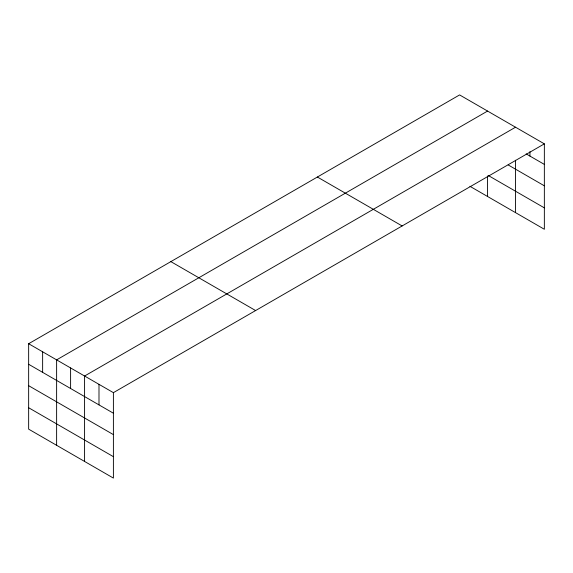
<?xml version="1.0" encoding="UTF-8"?>
<svg xmlns="http://www.w3.org/2000/svg" width="573" height="573" viewBox="0 0 573 573"><rect width="100%" height="100%" fill="white"/><g stroke="black" fill="none" stroke-linecap="round" stroke-linejoin="round"><path stroke-width="0.86" d="M28.65 343.728L113.397 392.655L113.397 478.083L28.65 429.148L28.65 343.728L459.603 94.917L544.35 143.852L544.35 229.272L469.903 186.289M487.566 111.069L56.62 359.873L56.62 445.293M515.535 127.213L84.582 376.024L84.582 461.444M113.397 392.655L544.35 143.852M526.15 153.893L544.35 164.401M508.172 164.924L544.35 185.81M488.303 175.51L544.35 207.863M317.385 177.028L402.139 225.955M170.861 261.625L255.615 310.552M28.65 364.278L113.397 413.212M28.65 385.686L113.397 434.613M28.65 407.74L113.397 456.674M529.939 151.616L529.939 156.085M515.535 160.254L515.535 212.633M487.566 175.975L487.566 196.489M98.993 384.34L98.993 404.889M70.601 367.945L70.601 388.501M42.631 351.801L42.631 372.357"/></g></svg>
